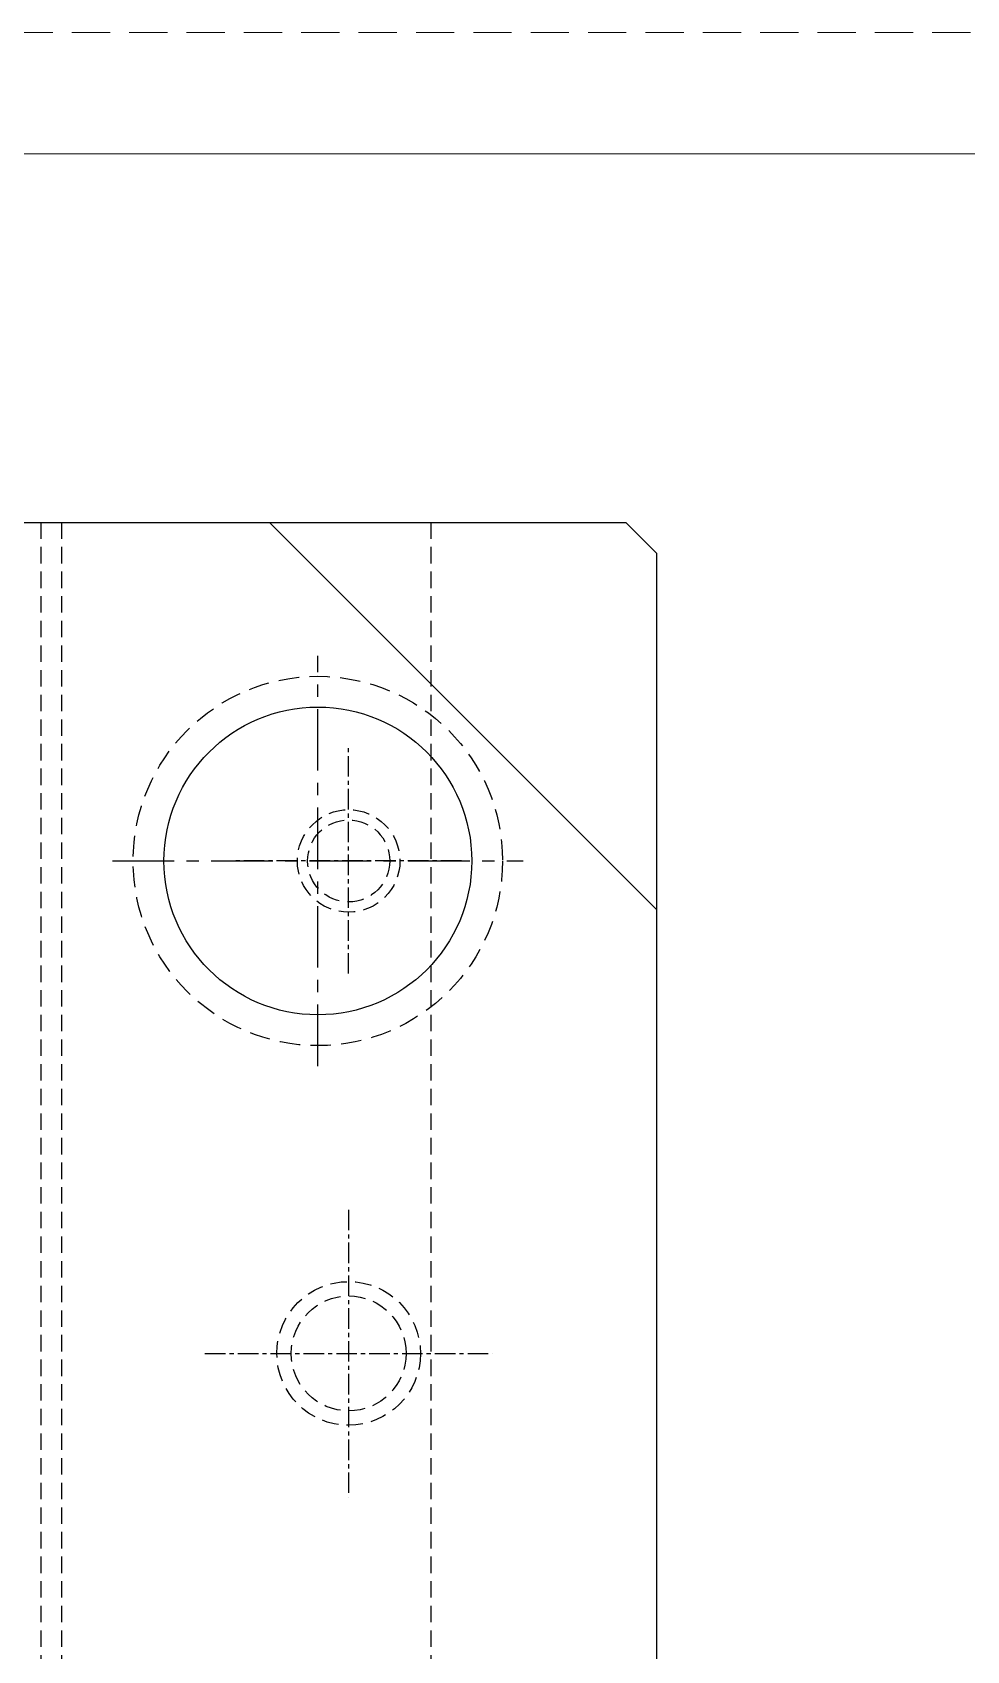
# Model space of a CAD drawing. Header units: millimetres. Extents: x 28656 to 29764, y -21384 to -20601.
# Drawn here: x 29292.5 to 29383.5, y -20758.2 to -20600.5 of the extents above; entities that cross this region are included whole.
import ezdxf

# ---------------------------------------------------------------- set-up
doc = ezdxf.new("R2010")
doc.units = ezdxf.units.MM
doc.header["$LTSCALE"] = 8
for name, pattern in [('CENTER', [2, 1.25, -0.25, 0.25, -0.25]), ('DASHED', [0.75, 0.5, -0.25]), ('HIDDEN', [0.375, 0.25, -0.125])]:
    doc.linetypes.add(name, pattern=pattern)
doc.layers.add('cen', color=1, linetype='CENTER')
doc.layers.add('hidden', color=4, linetype='HIDDEN')
doc.layers.add('MBOM-ASSIS-LAYER', color=71, linetype='Continuous', lineweight=9)

# ---------------------------------------------------------------- blocks, each defined once
blk = doc.blocks.new('20100617.142056')
at = {"layer": 'MBOM-ASSIS-LAYER', "linetype": 'DASHED'}
blk.add_line((0, 841), (-1189, 841), dxfattribs=at)
at = {"layer": 'MBOM-ASSIS-LAYER'}
blk.add_line((-12.7, 828.3), (-1176.3, 828.3), dxfattribs=at)

msp = doc.modelspace()

# ---------------------------------------------------------------- linework, layer by layer
for p, q in [((29056.28, -20648.266), (29350.28, -20648.266)), ((29315.564, -20648.266), (29353.28, -20685.982)), ((29350.28, -20648.266), (29353.28, -20651.266)), ((29353.28, -20651.266), (29353.28, -20995.266))]:
    msp.add_line(p, q)
at = {"color": 8, "linetype": 'HIDDEN', "ltscale": 0.8}
for p, q in [((29293.28, -20648.266), (29293.28, -20998.266)), ((29295.28, -20648.266), (29295.28, -20998.266)), ((29331.28, -20648.266), (29331.28, -20998.266))]:
    msp.add_line(p, q, dxfattribs=at)
at = {"color": 8, "linetype": 'CENTER', "ltscale": 0.2}
for p, q in [((29323.28, -20692.249), (29323.28, -20670.283)), ((29334.263, -20681.266), (29312.297, -20681.266)), ((29323.28, -20715.266), (29323.28, -20743.266)), ((29309.28, -20729.266), (29337.28, -20729.266))]:
    msp.add_line(p, q, dxfattribs=at)
msp.add_circle((29320.28, -20681.266), 15)
at = {"color": 8, "linetype": 'HIDDEN', "ltscale": 0.8}
for centre, radius in [((29323.28, -20681.266), 5), ((29323.28, -20681.266), 4), ((29323.28, -20729.266), 7), ((29323.28, -20729.266), 5.6)]:
    msp.add_circle(centre, radius, dxfattribs=at)
at = {"layer": 'cen', "ltscale": 0.6}
for p, q in [((29320.28, -20701.266), (29320.28, -20661.266)), ((29300.28, -20681.266), (29340.28, -20681.266))]:
    msp.add_line(p, q, dxfattribs=at)
at = {"layer": 'hidden'}
msp.add_circle((29320.28, -20681.266), 18, dxfattribs=at)

# ---------------------------------------------------------------- block references
at = {"layer": 'MBOM-ASSIS-LAYER', "xscale": 0.931642561074642, "yscale": 0.931642561074642, "zscale": 0.931642561074642}
msp.add_blockref('20100617.142056', (29763.991, -21384.023), dxfattribs=at)

doc.saveas('drawing.dxf')
